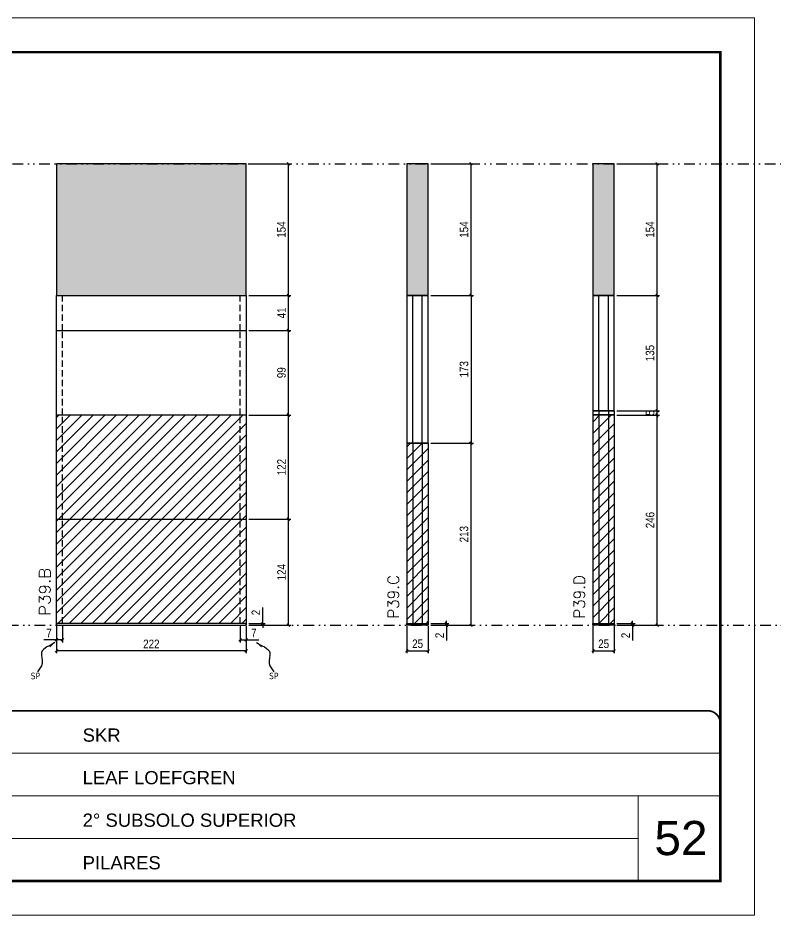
# Model space of a CAD drawing. Extents: x 13741 to 27878, y -21631 to 6985.
# Drawn here: x 19791 to 20677, y -7848 to -6798 of the extents above; entities that cross this region are included whole.
import ezdxf

# ---------------------------------------------------------------- set-up
doc = ezdxf.new("R2010")
doc.units = 0
for name, pattern in [('CONTINUO', [0]), ('DASHED', [0.75, 0.5, -0.25]), ('DIVIDE2', [0.625, 0.25, -0.125, 0, -0.125, 0, -0.125]), ('HIDDEN', [0.375, 0.25, -0.125])]:
    doc.linetypes.add(name, pattern=pattern)
for name, color, linetype, lineweight in [('CARIMBO', 255, 'Continuous', 9), ('Folhas', 255, 'Continuous', 9), ('Hachura', 251, 'Continuous', 9), ('SARRAFO DE PRESSAO', 251, 'DASHED', 9), ('Texto Seção', 7, 'Continuous', 15)]:
    doc.layers.add(name, color=color, linetype=linetype, lineweight=lineweight)
for name, color, linetype in [('COTA', 241, 'Continuous'), ('Nível', 160, 'Continuous'), ('Painéis', 200, 'Continuous'), ('SARR_2.2x7', 40, 'Continuous'), ('Sarrafo de Pressão', 42, 'HIDDEN'), ('texto', 7, 'Continuous')]:
    doc.layers.add(name, color=color, linetype=linetype)
doc.styles.add('ARIAL', font='arial.ttf')
doc.styles.add('COTA TECNICA', font='techl___.ttf', dxfattribs={"height": 10})
doc.styles.add('COTA TECNICA-50', font='techl___.ttf', dxfattribs={"height": 10})
doc.styles.add('REGUA-120', font='ROMANS.shx', dxfattribs={"height": 15})
doc.styles.get("Standard").update_dxf_attribs({"font": 'arial.ttf'})
doc.styles.add('Tecnologia', font='')
doc.styles.get('Tecnologia').set_extended_font_data('Forgotten Futurist')
doc.dimstyles.new('COTA PAINEL-50', dxfattribs={"dimtxt": 10, "dimasz": 3, "dimexe": 3, "dimexo": 3, "dimgap": 3, "dimtad": 1, "dimdec": 1, "dimzin": 12, "dimdsep": 46, "dimtxsty": 'COTA TECNICA-50', "dimblk1": 'OBLIQUE', "dimblk2": 'OBLIQUE', "dimsah": 1, "dimcen": 0.9, "dimclrd": 4, "dimclre": 4, "dimclrt": 240, "dimadec": 1, "dimazin": 3, "dimtfac": 1, "dimtdec": 1, "dimtmove": 0, "dimatfit": 3, "dimfxl": 1, "dimtolj": 1, "dimtzin": 12, "dimarcsym": 0})
doc.dimstyles.new('PAINEL', dxfattribs={"dimtxt": 10, "dimasz": 3, "dimexe": 3, "dimexo": 3, "dimgap": 3, "dimtad": 1, "dimdec": 1, "dimzin": 12, "dimdsep": 46, "dimtxsty": 'COTA TECNICA', "dimblk1": 'OBLIQUE', "dimblk2": 'OBLIQUE', "dimsah": 1, "dimcen": 0.9, "dimclrd": 4, "dimclre": 4, "dimclrt": 240, "dimadec": 1, "dimazin": 3, "dimtfac": 1, "dimtdec": 1, "dimtmove": 0, "dimatfit": 3, "dimfxl": 1, "dimtolj": 1, "dimtzin": 12, "dimarcsym": 0})
doc.dimstyles.get("Standard").update_dxf_attribs({"dimtxt": 0.18, "dimasz": 0.18, "dimexe": 0.18, "dimexo": 0.0625, "dimgap": 0.09, "dimtad": 0, "dimtih": 1, "dimtoh": 1, "dimdec": 4, "dimzin": 0, "dimdsep": 46, "dimtxsty": 'Standard', "dimcen": 0.09, "dimadec": 0, "dimazin": 0, "dimtfac": 1, "dimtdec": 4, "dimtofl": 0, "dimtmove": 0, "dimatfit": 3, "dimfxl": 1, "dimtolj": 1, "dimtzin": 0, "dimarcsym": 0})

# ---------------------------------------------------------------- blocks, each defined once
blk = doc.blocks.new('9999999999')
at = {"color": 30, "linetype": 'CONTINUO'}
for p, q in [((98564.6, 34230.2), (98564.6, 34429.4)), ((98564.6, 34379.6), (99584, 34379.6)), ((98564.6, 34329.8), (99488, 34329.8)), ((99584, 34329.8), (99488, 34329.8)), ((99488, 34329.8), (99488, 34230.2)), ((98564.6, 34280), (99488, 34280))]:
    blk.add_line(p, q, dxfattribs=at)
at = {"color": 30, "linetype": 'CONTINUO', "const_width": 2}
blk.add_lwpolyline([(99584, 34230.2), (99584, 34414.4, 0.414214), (99569, 34429.4), (98229, 34429.4, 0.414214), (98214, 34414.4), (98214, 34245.2, 0.414214), (98229, 34230.2), (99584, 34230.2)], format="xyb", dxfattribs=at)
at = {"layer": 'Folhas'}
blk.add_lwpolyline([(98139, 34190.2), (99624, 34190.2), (99624, 35240.2), (98139, 35240.2)], close=True, dxfattribs=at)
at = {"layer": 'Folhas', "color": 30, "const_width": 3}
blk.add_lwpolyline([(98214, 34230.2), (99584, 34230.2), (99584, 35200.2), (98214, 35200.2)], close=True, dxfattribs=at)
at = {"color": 7, "linetype": 'Continuous', "ltscale": 5, "style": 'ARIAL'}
for s, height, p in [('SKR', 15.48, (98837.7, 34393.1)), ('LEAF LOEFGREN', 15.483, (98837.7, 34343.3)), ('2° SUBSOLO SUPERIOR', 15.483, (98837.7, 34293.5)), ('NOVA SISTEMAS CONSTRUTIVOS', 11.059, (98263.2, 34267.2)), ('PILARES', 15.48, (98837.7, 34243.7))]:
    blk.add_text(s, height=height, dxfattribs=at).set_placement(p)
at = {"layer": 'Folhas', "color": 7, "style": 'Tecnologia', "width": 1.5}
for s, p in [('CLIENTE:', (98573.7, 34397.2)), ('OBRA:', (98573.7, 34347.3)), ('PAVIMENTO:', (98573.7, 34297.5)), ('PROJETO:', (98573.7, 34247.7))]:
    blk.add_text(s, height=14, dxfattribs=at).set_placement(p)
blk = doc.blocks.new('_Oblique')
at = {"color": 0, "linetype": 'ByBlock', "lineweight": -2}
blk.add_line((-0.5, -0.5), (0.5, 0.5), dxfattribs=at)
blk = doc.blocks.new('*D2100')
at = {"layer": 'COTA', "color": 4, "lineweight": -2, "transparency": 16777216}
for p, q in [((20246.7, -7509.9), (20246.7, -7541.8)), ((20271.7, -7509.9), (20271.7, -7541.8)), ((20246.7, -7538.8), (20271.7, -7538.8))]:
    blk.add_line(p, q, dxfattribs=at)
at = {"layer": 'Defpoints', "color": 0, "transparency": 16777216}
for p in [(20246.7, -7506.9), (20271.7, -7506.9), (20271.7, -7538.8)]:
    blk.add_point(p, dxfattribs=at)
at = {"layer": 'COTA', "color": 4, "lineweight": -2, "transparency": 16777216, "xscale": 3, "yscale": 3, "zscale": 3, "rotation": 180}
blk.add_blockref('_Oblique', (20246.7, -7538.8), dxfattribs=at)
at = {"layer": 'COTA', "color": 4, "lineweight": -2, "transparency": 16777216, "xscale": 3, "yscale": 3, "zscale": 3}
blk.add_blockref('_Oblique', (20271.7, -7538.8), dxfattribs=at)
at = {"layer": 'COTA', "color": 240, "transparency": 16777216, "insert": (20259.2, -7530.7), "char_height": 10, "attachment_point": 5, "style": 'COTA TECNICA'}
blk.add_mtext('\\A1;25', dxfattribs=at)
blk = doc.blocks.new('*D2101')
at = {"layer": 'COTA', "color": 4, "lineweight": -2, "transparency": 16777216}
for p, q in [((20274.7, -7506.9), (20295.9, -7506.9)), ((20292.9, -7506.9), (20292.9, -7503.9)), ((20292.9, -7506.9), (20292.9, -7508.9)), ((20274.7, -7508.9), (20295.9, -7508.9)), ((20292.9, -7508.9), (20292.9, -7527))]:
    blk.add_line(p, q, dxfattribs=at)
at = {"layer": 'Defpoints', "color": 0, "transparency": 16777216}
for p in [(20271.7, -7506.9), (20292.9, -7506.9), (20271.7, -7508.9)]:
    blk.add_point(p, dxfattribs=at)
at = {"layer": 'COTA', "color": 4, "lineweight": -2, "transparency": 16777216, "xscale": 3, "yscale": 3, "zscale": 3}
for p, rotation in [((20292.9, -7506.9), 270), ((20292.9, -7508.9), 90)]:
    blk.add_blockref('_Oblique', p, dxfattribs=dict(at, rotation=rotation))
at = {"layer": 'COTA', "color": 240, "transparency": 16777216, "insert": (20284.9, -7520.9), "char_height": 10, "attachment_point": 5, "rotation": 90, "style": 'COTA TECNICA-50'}
blk.add_mtext('\\A1;2', dxfattribs=at)
blk = doc.blocks.new('*D2102')
at = {"layer": 'COTA', "color": 4, "lineweight": -2, "transparency": 16777216}
for p, q in [((20274.7, -7295.9), (20324.7, -7295.9)), ((20321.7, -7508.9), (20321.7, -7295.9)), ((20274.7, -7508.9), (20324.7, -7508.9))]:
    blk.add_line(p, q, dxfattribs=at)
at = {"layer": 'Defpoints', "color": 0, "transparency": 16777216}
for p in [(20271.7, -7295.9), (20321.7, -7295.9), (20271.7, -7508.9)]:
    blk.add_point(p, dxfattribs=at)
at = {"layer": 'COTA', "color": 4, "lineweight": -2, "transparency": 16777216, "xscale": 3, "yscale": 3, "zscale": 3}
for p, rotation in [((20321.7, -7295.9), 90), ((20321.7, -7508.9), 270)]:
    blk.add_blockref('_Oblique', p, dxfattribs=dict(at, rotation=rotation))
at = {"layer": 'COTA', "color": 240, "transparency": 16777216, "insert": (20313.5, -7402.4), "char_height": 10, "attachment_point": 5, "rotation": 90, "style": 'COTA TECNICA-50'}
blk.add_mtext('\\A1;213', dxfattribs=at)
blk = doc.blocks.new('*D2108')
at = {"layer": 'COTA', "color": 4, "lineweight": -2, "transparency": 16777216}
for p, q in [((19836.6, -7509.9), (19836.6, -7541.8)), ((20058.6, -7509.9), (20058.6, -7541.8)), ((20058.6, -7538.8), (19836.6, -7538.8))]:
    blk.add_line(p, q, dxfattribs=at)
at = {"layer": 'Defpoints', "color": 0, "transparency": 16777216}
for p in [(19836.6, -7506.9), (20058.6, -7506.9), (19836.6, -7538.8)]:
    blk.add_point(p, dxfattribs=at)
at = {"layer": 'COTA', "color": 4, "lineweight": -2, "transparency": 16777216, "xscale": 3, "yscale": 3, "zscale": 3, "rotation": 180}
blk.add_blockref('_Oblique', (19836.6, -7538.8), dxfattribs=at)
at = {"layer": 'COTA', "color": 4, "lineweight": -2, "transparency": 16777216, "xscale": 3, "yscale": 3, "zscale": 3}
blk.add_blockref('_Oblique', (20058.6, -7538.8), dxfattribs=at)
at = {"layer": 'COTA', "color": 240, "transparency": 16777216, "insert": (19947.6, -7530.8), "char_height": 10, "attachment_point": 5, "style": 'COTA TECNICA'}
blk.add_mtext('\\A1;222', dxfattribs=at)
blk = doc.blocks.new('*D2109')
at = {"layer": 'COTA', "color": 4, "lineweight": -2, "transparency": 16777216}
for p, q in [((20051.6, -7509.9), (20051.6, -7529.1)), ((20058.6, -7511.9), (20058.6, -7529.1)), ((20051.6, -7526.1), (20058.6, -7526.1)), ((20058.6, -7526.1), (20073.4, -7526.1))]:
    blk.add_line(p, q, dxfattribs=at)
at = {"layer": 'Defpoints', "color": 0, "transparency": 16777216}
for p in [(20051.6, -7506.9), (20058.6, -7508.9), (20058.6, -7526.1)]:
    blk.add_point(p, dxfattribs=at)
at = {"layer": 'COTA', "color": 4, "lineweight": -2, "transparency": 16777216, "xscale": 3, "yscale": 3, "zscale": 3, "rotation": 180}
blk.add_blockref('_Oblique', (20051.6, -7526.1), dxfattribs=at)
at = {"layer": 'COTA', "color": 4, "lineweight": -2, "transparency": 16777216, "xscale": 3, "yscale": 3, "zscale": 3}
blk.add_blockref('_Oblique', (20058.6, -7526.1), dxfattribs=at)
at = {"layer": 'COTA', "color": 240, "transparency": 16777216, "insert": (20067.5, -7518.1), "char_height": 10, "attachment_point": 5, "style": 'COTA TECNICA-50'}
blk.add_mtext('\\A1;7', dxfattribs=at)
blk = doc.blocks.new('*D2110')
at = {"layer": 'COTA', "color": 4, "lineweight": -2, "transparency": 16777216}
for p, q in [((19836.6, -7511.9), (19836.6, -7529.1)), ((19843.6, -7509.9), (19843.6, -7529.1)), ((19836.6, -7526.1), (19821.9, -7526.1)), ((19843.6, -7526.1), (19836.6, -7526.1))]:
    blk.add_line(p, q, dxfattribs=at)
at = {"layer": 'Defpoints', "color": 0, "transparency": 16777216}
for p in [(19843.6, -7506.9), (19836.6, -7508.9), (19836.6, -7526.1)]:
    blk.add_point(p, dxfattribs=at)
at = {"layer": 'COTA', "color": 4, "lineweight": -2, "transparency": 16777216, "xscale": 3, "yscale": 3, "zscale": 3, "rotation": 180}
blk.add_blockref('_Oblique', (19836.6, -7526.1), dxfattribs=at)
at = {"layer": 'COTA', "color": 4, "lineweight": -2, "transparency": 16777216, "xscale": 3, "yscale": 3, "zscale": 3}
blk.add_blockref('_Oblique', (19843.6, -7526.1), dxfattribs=at)
at = {"layer": 'COTA', "color": 240, "transparency": 16777216, "insert": (19827.8, -7518.1), "char_height": 10, "attachment_point": 5, "style": 'COTA TECNICA-50'}
blk.add_mtext('\\A1;7', dxfattribs=at)
blk = doc.blocks.new('*D2111')
at = {"layer": 'COTA', "color": 4, "lineweight": -2, "transparency": 16777216}
for p, q in [((20077.9, -7506.9), (20077.9, -7488.1)), ((20061.6, -7506.9), (20080.9, -7506.9)), ((20077.9, -7508.9), (20077.9, -7506.9)), ((20061.6, -7508.9), (20080.9, -7508.9)), ((20077.9, -7508.9), (20077.9, -7511.9))]:
    blk.add_line(p, q, dxfattribs=at)
at = {"layer": 'Defpoints', "color": 0, "transparency": 16777216}
for p in [(20058.6, -7506.9), (20058.6, -7508.9), (20077.9, -7508.9)]:
    blk.add_point(p, dxfattribs=at)
at = {"layer": 'COTA', "color": 4, "lineweight": -2, "transparency": 16777216, "xscale": 3, "yscale": 3, "zscale": 3}
for p, rotation in [((20077.9, -7506.9), 270), ((20077.9, -7508.9), 90)]:
    blk.add_blockref('_Oblique', p, dxfattribs=dict(at, rotation=rotation))
at = {"layer": 'COTA', "color": 240, "transparency": 16777216, "insert": (20069.9, -7494.1), "char_height": 10, "attachment_point": 5, "rotation": 90, "style": 'COTA TECNICA-50'}
blk.add_mtext('\\A1;2', dxfattribs=at)
blk = doc.blocks.new('*D2112')
at = {"layer": 'COTA', "color": 4, "lineweight": -2, "transparency": 16777216}
for p, q in [((20061.6, -7262.9), (20111, -7262.9)), ((20108, -7384.9), (20108, -7262.9)), ((20061.6, -7384.9), (20111, -7384.9))]:
    blk.add_line(p, q, dxfattribs=at)
at = {"layer": 'Defpoints', "color": 0, "transparency": 16777216}
for p in [(20058.6, -7262.9), (20108, -7262.9), (20058.6, -7384.9)]:
    blk.add_point(p, dxfattribs=at)
at = {"layer": 'COTA', "color": 4, "lineweight": -2, "transparency": 16777216, "xscale": 3, "yscale": 3, "zscale": 3}
for p, rotation in [((20108, -7262.9), 90), ((20108, -7384.9), 270)]:
    blk.add_blockref('_Oblique', p, dxfattribs=dict(at, rotation=rotation))
at = {"layer": 'COTA', "color": 240, "transparency": 16777216, "insert": (20099.9, -7323.9), "char_height": 10, "attachment_point": 5, "rotation": 90, "style": 'COTA TECNICA-50'}
blk.add_mtext('\\A1;122', dxfattribs=at)
blk = doc.blocks.new('*D2117')
at = {"layer": 'COTA', "color": 4, "linetype": 'ByBlock', "lineweight": -2, "transparency": 16777216}
for p, q in [((20061.6, -7384.9), (20111, -7384.9)), ((20108, -7508.9), (20108, -7384.9)), ((20061.6, -7508.9), (20111, -7508.9))]:
    blk.add_line(p, q, dxfattribs=at)
at = {"layer": 'Defpoints', "color": 0, "linetype": 'ByBlock', "transparency": 16777216}
for p in [(20058.6, -7384.9), (20108, -7384.9), (20058.6, -7508.9)]:
    blk.add_point(p, dxfattribs=at)
at = {"layer": 'COTA', "color": 4, "linetype": 'ByBlock', "lineweight": -2, "transparency": 16777216, "xscale": 3, "yscale": 3, "zscale": 3}
for p, rotation in [((20108, -7384.9), 90), ((20108, -7508.9), 270)]:
    blk.add_blockref('_Oblique', p, dxfattribs=dict(at, rotation=rotation))
at = {"layer": 'COTA', "color": 240, "linetype": 'ByBlock', "transparency": 16777216, "insert": (20099.9, -7446.9), "char_height": 10, "attachment_point": 5, "rotation": 90, "style": 'COTA TECNICA'}
blk.add_mtext('\\A1;124', dxfattribs=at)
blk = doc.blocks.new('*D2118')
at = {"layer": 'COTA', "color": 4, "linetype": 'ByBlock', "lineweight": -2, "transparency": 16777216}
for p, q in [((20061.6, -7384.9), (20111, -7384.9)), ((20108, -7508.9), (20108, -7384.9)), ((20061.6, -7508.9), (20111, -7508.9))]:
    blk.add_line(p, q, dxfattribs=at)
at = {"layer": 'Defpoints', "color": 0, "linetype": 'ByBlock', "transparency": 16777216}
for p in [(20058.6, -7384.9), (20108, -7384.9), (20058.6, -7508.9)]:
    blk.add_point(p, dxfattribs=at)
at = {"layer": 'COTA', "color": 4, "linetype": 'ByBlock', "lineweight": -2, "transparency": 16777216, "xscale": 3, "yscale": 3, "zscale": 3}
for p, rotation in [((20108, -7384.9), 90), ((20108, -7508.9), 270)]:
    blk.add_blockref('_Oblique', p, dxfattribs=dict(at, rotation=rotation))
at = {"layer": 'COTA', "color": 240, "linetype": 'ByBlock', "transparency": 16777216, "insert": (20099.9, -7446.9), "char_height": 10, "attachment_point": 5, "rotation": 90, "style": 'COTA TECNICA'}
blk.add_mtext('\\A1;124', dxfattribs=at)
blk = doc.blocks.new('*D2119')
at = {"layer": 'COTA', "color": 4, "lineweight": -2, "transparency": 16777216}
for p, q in [((20274.7, -6968.9), (20324.7, -6968.9)), ((20321.7, -7122.9), (20321.7, -6968.9)), ((20274.7, -7122.9), (20324.7, -7122.9))]:
    blk.add_line(p, q, dxfattribs=at)
at = {"layer": 'Defpoints', "color": 0, "transparency": 16777216}
for p in [(20271.7, -6968.9), (20321.7, -6968.9), (20271.7, -7122.9)]:
    blk.add_point(p, dxfattribs=at)
at = {"layer": 'COTA', "color": 4, "lineweight": -2, "transparency": 16777216, "xscale": 3, "yscale": 3, "zscale": 3}
for p, rotation in [((20321.7, -6968.9), 90), ((20321.7, -7122.9), 270)]:
    blk.add_blockref('_Oblique', p, dxfattribs=dict(at, rotation=rotation))
at = {"layer": 'COTA', "color": 240, "transparency": 16777216, "insert": (20313.6, -7045.9), "char_height": 10, "attachment_point": 5, "rotation": 90, "style": 'COTA TECNICA'}
blk.add_mtext('\\A1;154', dxfattribs=at)
blk = doc.blocks.new('*D2097')
at = {"layer": 'COTA', "color": 4, "lineweight": -2, "transparency": 16777216}
for p, q in [((20464.4, -7509.9), (20464.4, -7541.8)), ((20489.4, -7509.9), (20489.4, -7541.8)), ((20464.4, -7538.8), (20489.4, -7538.8))]:
    blk.add_line(p, q, dxfattribs=at)
at = {"layer": 'Defpoints', "color": 0, "transparency": 16777216}
for p in [(20464.4, -7506.9), (20489.4, -7506.9), (20489.4, -7538.8)]:
    blk.add_point(p, dxfattribs=at)
at = {"layer": 'COTA', "color": 4, "lineweight": -2, "transparency": 16777216, "xscale": 3, "yscale": 3, "zscale": 3, "rotation": 180}
blk.add_blockref('_Oblique', (20464.4, -7538.8), dxfattribs=at)
at = {"layer": 'COTA', "color": 4, "lineweight": -2, "transparency": 16777216, "xscale": 3, "yscale": 3, "zscale": 3}
blk.add_blockref('_Oblique', (20489.4, -7538.8), dxfattribs=at)
at = {"layer": 'COTA', "color": 240, "transparency": 16777216, "insert": (20476.9, -7530.7), "char_height": 10, "attachment_point": 5, "style": 'COTA TECNICA'}
blk.add_mtext('\\A1;25', dxfattribs=at)
blk = doc.blocks.new('*D2098')
at = {"layer": 'COTA', "color": 4, "lineweight": -2, "transparency": 16777216}
for p, q in [((20492.4, -7506.9), (20513.6, -7506.9)), ((20510.6, -7506.9), (20510.6, -7503.9)), ((20510.6, -7506.9), (20510.6, -7508.9)), ((20492.4, -7508.9), (20513.6, -7508.9)), ((20510.6, -7508.9), (20510.6, -7527))]:
    blk.add_line(p, q, dxfattribs=at)
at = {"layer": 'Defpoints', "color": 0, "transparency": 16777216}
for p in [(20489.4, -7506.9), (20510.6, -7506.9), (20489.4, -7508.9)]:
    blk.add_point(p, dxfattribs=at)
at = {"layer": 'COTA', "color": 4, "lineweight": -2, "transparency": 16777216, "xscale": 3, "yscale": 3, "zscale": 3}
for p, rotation in [((20510.6, -7506.9), 270), ((20510.6, -7508.9), 90)]:
    blk.add_blockref('_Oblique', p, dxfattribs=dict(at, rotation=rotation))
at = {"layer": 'COTA', "color": 240, "transparency": 16777216, "insert": (20502.6, -7520.9), "char_height": 10, "attachment_point": 5, "rotation": 90, "style": 'COTA TECNICA-50'}
blk.add_mtext('\\A1;2', dxfattribs=at)
blk = doc.blocks.new('*D2099')
at = {"layer": 'COTA', "color": 4, "lineweight": -2, "transparency": 16777216}
for p, q in [((20492.4, -7262.9), (20542.4, -7262.9)), ((20539.4, -7508.9), (20539.4, -7262.9)), ((20492.4, -7508.9), (20542.4, -7508.9))]:
    blk.add_line(p, q, dxfattribs=at)
at = {"layer": 'Defpoints', "color": 0, "transparency": 16777216}
for p in [(20489.4, -7262.9), (20539.4, -7262.9), (20489.4, -7508.9)]:
    blk.add_point(p, dxfattribs=at)
at = {"layer": 'COTA', "color": 4, "lineweight": -2, "transparency": 16777216, "xscale": 3, "yscale": 3, "zscale": 3}
for p, rotation in [((20539.4, -7262.9), 90), ((20539.4, -7508.9), 270)]:
    blk.add_blockref('_Oblique', p, dxfattribs=dict(at, rotation=rotation))
at = {"layer": 'COTA', "color": 240, "transparency": 16777216, "insert": (20531.3, -7385.9), "char_height": 10, "attachment_point": 5, "rotation": 90, "style": 'COTA TECNICA-50'}
blk.add_mtext('\\A1;246', dxfattribs=at)
blk = doc.blocks.new('*D2113')
at = {"layer": 'COTA', "color": 4, "lineweight": -2, "transparency": 16777216}
for p, q in [((20539.4, -7257.9), (20539.4, -7254.9)), ((20492.4, -7257.9), (20542.4, -7257.9)), ((20492.4, -7262.9), (20542.4, -7262.9)), ((20539.4, -7262.9), (20539.4, -7257.9)), ((20539.4, -7262.9), (20539.4, -7265.9))]:
    blk.add_line(p, q, dxfattribs=at)
at = {"layer": 'Defpoints', "color": 0, "transparency": 16777216}
for p in [(20489.4, -7257.9), (20489.4, -7262.9), (20539.4, -7257.9)]:
    blk.add_point(p, dxfattribs=at)
at = {"layer": 'COTA', "color": 4, "lineweight": -2, "transparency": 16777216, "xscale": 3, "yscale": 3, "zscale": 3}
for p, rotation in [((20539.4, -7257.9), 270), ((20539.4, -7262.9), 90)]:
    blk.add_blockref('_Oblique', p, dxfattribs=dict(at, rotation=rotation))
at = {"layer": 'COTA', "color": 240, "transparency": 16777216, "insert": (20531.3, -7260.4), "char_height": 10, "attachment_point": 5, "rotation": 90, "style": 'COTA TECNICA'}
blk.add_mtext('\\A1;5', dxfattribs=at)
blk = doc.blocks.new('*D2123')
at = {"layer": 'COTA', "color": 4, "lineweight": -2, "transparency": 16777216}
for p, q in [((20061.6, -6968.9), (20111, -6968.9)), ((20108, -7122.9), (20108, -6968.9)), ((20061.6, -7122.9), (20111, -7122.9))]:
    blk.add_line(p, q, dxfattribs=at)
at = {"layer": 'Defpoints', "color": 0, "transparency": 16777216}
for p in [(20058.6, -6968.9), (20108, -6968.9), (20058.6, -7122.9)]:
    blk.add_point(p, dxfattribs=at)
at = {"layer": 'COTA', "color": 4, "lineweight": -2, "transparency": 16777216, "xscale": 3, "yscale": 3, "zscale": 3}
for p, rotation in [((20108, -6968.9), 90), ((20108, -7122.9), 270)]:
    blk.add_blockref('_Oblique', p, dxfattribs=dict(at, rotation=rotation))
at = {"layer": 'COTA', "color": 240, "transparency": 16777216, "insert": (20099.9, -7045.9), "char_height": 10, "attachment_point": 5, "rotation": 90, "style": 'COTA TECNICA'}
blk.add_mtext('\\A1;154', dxfattribs=at)
blk = doc.blocks.new('*D2124')
at = {"layer": 'COTA', "color": 4, "lineweight": -2, "transparency": 16777216}
for p, q in [((20061.6, -7163.9), (20111, -7163.9)), ((20108, -7262.9), (20108, -7163.9)), ((20061.6, -7262.9), (20111, -7262.9))]:
    blk.add_line(p, q, dxfattribs=at)
at = {"layer": 'Defpoints', "color": 0, "transparency": 16777216}
for p in [(20058.6, -7163.9), (20108, -7163.9), (20058.6, -7262.9)]:
    blk.add_point(p, dxfattribs=at)
at = {"layer": 'COTA', "color": 4, "lineweight": -2, "transparency": 16777216, "xscale": 3, "yscale": 3, "zscale": 3}
for p, rotation in [((20108, -7163.9), 90), ((20108, -7262.9), 270)]:
    blk.add_blockref('_Oblique', p, dxfattribs=dict(at, rotation=rotation))
at = {"layer": 'COTA', "color": 240, "transparency": 16777216, "insert": (20099.9, -7213.4), "char_height": 10, "attachment_point": 5, "rotation": 90, "style": 'COTA TECNICA'}
blk.add_mtext('\\A1;99', dxfattribs=at)
blk = doc.blocks.new('*D2125')
at = {"layer": 'COTA', "color": 4, "lineweight": -2, "transparency": 16777216}
for p, q in [((20061.6, -7122.9), (20111, -7122.9)), ((20108, -7163.9), (20108, -7122.9)), ((20061.6, -7163.9), (20111, -7163.9))]:
    blk.add_line(p, q, dxfattribs=at)
at = {"layer": 'Defpoints', "color": 0, "transparency": 16777216}
for p in [(20058.6, -7122.9), (20108, -7122.9), (20058.6, -7163.9)]:
    blk.add_point(p, dxfattribs=at)
at = {"layer": 'COTA', "color": 4, "lineweight": -2, "transparency": 16777216, "xscale": 3, "yscale": 3, "zscale": 3}
for p, rotation in [((20108, -7122.9), 90), ((20108, -7163.9), 270)]:
    blk.add_blockref('_Oblique', p, dxfattribs=dict(at, rotation=rotation))
at = {"layer": 'COTA', "color": 240, "transparency": 16777216, "insert": (20099.9, -7143.4), "char_height": 10, "attachment_point": 5, "rotation": 90, "style": 'COTA TECNICA'}
blk.add_mtext('\\A1;41', dxfattribs=at)
blk = doc.blocks.new('*D2126')
at = {"layer": 'COTA', "color": 4, "lineweight": -2, "transparency": 16777216}
for p, q in [((20274.7, -7122.9), (20324.7, -7122.9)), ((20321.7, -7122.9), (20321.7, -7295.9)), ((20274.7, -7295.9), (20324.7, -7295.9))]:
    blk.add_line(p, q, dxfattribs=at)
at = {"layer": 'Defpoints', "color": 0, "transparency": 16777216}
for p in [(20271.7, -7122.9), (20271.7, -7295.9), (20321.7, -7295.9)]:
    blk.add_point(p, dxfattribs=at)
at = {"layer": 'COTA', "color": 4, "lineweight": -2, "transparency": 16777216, "xscale": 3, "yscale": 3, "zscale": 3}
for p, rotation in [((20321.7, -7122.9), 90), ((20321.7, -7295.9), 270)]:
    blk.add_blockref('_Oblique', p, dxfattribs=dict(at, rotation=rotation))
at = {"layer": 'COTA', "color": 240, "transparency": 16777216, "insert": (20313.5, -7209.4), "char_height": 10, "attachment_point": 5, "rotation": 90, "style": 'COTA TECNICA'}
blk.add_mtext('\\A1;173', dxfattribs=at)
blk = doc.blocks.new('*D2127')
at = {"layer": 'COTA', "color": 4, "lineweight": -2, "transparency": 16777216}
for p, q in [((20492.4, -6968.9), (20542.4, -6968.9)), ((20539.4, -7122.9), (20539.4, -6968.9)), ((20492.4, -7122.9), (20542.4, -7122.9))]:
    blk.add_line(p, q, dxfattribs=at)
at = {"layer": 'Defpoints', "color": 0, "transparency": 16777216}
for p in [(20489.4, -6968.9), (20539.4, -6968.9), (20489.4, -7122.9)]:
    blk.add_point(p, dxfattribs=at)
at = {"layer": 'COTA', "color": 4, "lineweight": -2, "transparency": 16777216, "xscale": 3, "yscale": 3, "zscale": 3}
for p, rotation in [((20539.4, -6968.9), 90), ((20539.4, -7122.9), 270)]:
    blk.add_blockref('_Oblique', p, dxfattribs=dict(at, rotation=rotation))
at = {"layer": 'COTA', "color": 240, "transparency": 16777216, "insert": (20531.3, -7045.9), "char_height": 10, "attachment_point": 5, "rotation": 90, "style": 'COTA TECNICA'}
blk.add_mtext('\\A1;154', dxfattribs=at)
blk = doc.blocks.new('*D2128')
at = {"layer": 'COTA', "color": 4, "lineweight": -2, "transparency": 16777216}
for p, q in [((20492.4, -7122.9), (20542.4, -7122.9)), ((20539.4, -7257.9), (20539.4, -7122.9)), ((20492.4, -7257.9), (20542.4, -7257.9))]:
    blk.add_line(p, q, dxfattribs=at)
at = {"layer": 'Defpoints', "color": 0, "transparency": 16777216}
for p in [(20489.4, -7122.9), (20539.4, -7122.9), (20489.4, -7257.9)]:
    blk.add_point(p, dxfattribs=at)
at = {"layer": 'COTA', "color": 4, "lineweight": -2, "transparency": 16777216, "xscale": 3, "yscale": 3, "zscale": 3}
for p, rotation in [((20539.4, -7122.9), 90), ((20539.4, -7257.9), 270)]:
    blk.add_blockref('_Oblique', p, dxfattribs=dict(at, rotation=rotation))
at = {"layer": 'COTA', "color": 240, "transparency": 16777216, "insert": (20531.2, -7190.4), "char_height": 10, "attachment_point": 5, "rotation": 90, "style": 'COTA TECNICA'}
blk.add_mtext('\\A1;135', dxfattribs=at)

msp = doc.modelspace()

# ---------------------------------------------------------------- hatches: boundary and pattern name
at = {"layer": 'COTA'}
h = msp.add_hatch(dxfattribs=at)
h.set_pattern_fill('AR-CONC', color=256, scale=0.03)
h.set_pattern_definition([(50, (3551.654, 2e-12), (5.4655401, -0.4781726), [0.5715, -6.2865]), (355, (3551.654, 2e-12), (-1.0573026, 5.7317054), [0.4572, -5.0292175]), (100.451445, (3552.1093, -0.04), (4.4082374, 5.2535326), [0.4857003, -5.3427073]), (46.1842, (3551.654, 1.524), (8.1323712, -1.2612698), [0.85725, -9.42975]), (96.63556, (3552.3315, 1.419), (7.122124, 7.4227837), [0.7285507, -8.0140682]), (351.18415, (3551.654, 1.524), (7.122124, 7.4227837), [0.685799, -7.543792]), (21, (3552.416, 1.143), (4.5484317, -3.067956), [0.5715, -6.2865]), (326, (3552.416, 1.143), (1.8540609, 5.525639), [0.4572, -5.0292]), (71.451445, (3552.795, 0.8873), (6.4024926, 2.457683), [0.4857003, -5.3426981]), (37.5, (3551.6538, 2e-12), (0.0926581, 2.53665117), [0, -4.96824, 0, -5.1054, 0, -5.04825]), (7.5, (3551.6538, 2e-12), (2.00458988, 3.00541724), [0, -2.91084, 0, -4.85394, 0, -1.92405]), (327.5, (3549.9545, 2e-12), (4.06771786, -0.17186232), [0, -1.905, 0, -5.9436, 0, -7.8867]), (317.5, (3549.1925, 2e-12), (4.44387544, 0.7627947), [0, -2.4765, 0, -3.94716, 0, -5.6007])])
h.paths.add_polyline_path([(19836.63, -6968.89), (19836.63, -7122.89), (20058.63, -7122.89), (20058.63, -6968.89)])
h = msp.add_hatch(dxfattribs=at)
h.set_pattern_fill('AR-CONC', color=256, scale=0.03)
h.set_pattern_definition([(50, (0, 263), (5.4655401, -0.4781726), [0.5715, -6.2865]), (355, (0, 263), (-1.0573026, 5.7317054), [0.4572, -5.0292175]), (100.451445, (0.4555, 262.96), (4.4082374, 5.2535326), [0.4857003, -5.3427073]), (46.1842, (0, 264.524), (8.1323712, -1.2612698), [0.85725, -9.42975]), (96.635558, (0.678, 264.419), (7.122124, 7.4227837), [0.7285507, -8.0140682]), (351.18415, (0, 264.524), (7.122124, 7.4227837), [0.685799, -7.543792]), (21, (0.762, 264.143), (4.5484317, -3.0679559), [0.5715, -6.2865]), (326, (0.762, 264.143), (1.8540609, 5.525639), [0.4572, -5.0292]), (71.451445, (1.141, 263.8873), (6.4024926, 2.4576831), [0.4857003, -5.3426981]), (37.5, (0, 263), (0.0926581, 2.53665117), [0, -4.96824, 0, -5.1054, 0, -5.04825]), (7.5, (0, 263), (2.00458988, 3.00541724), [0, -2.91084, 0, -4.85394, 0, -1.92405]), (327.5, (-1.6993, 263), (4.06771786, -0.17186232), [0, -1.905, 0, -5.9436, 0, -7.8867]), (317.5, (-2.4613, 263), (4.44387544, 0.76279473), [0, -2.4765, 0, -3.94716, 0, -5.6007])])
h.paths.add_polyline_path([(20271.71, -6968.89), (20246.71, -6968.89), (20246.71, -7122.89), (20271.71, -7122.89)])
h = msp.add_hatch(dxfattribs=at)
h.set_pattern_fill('AR-CONC', color=256, scale=0.03)
h.set_pattern_definition([(50, (217.684, 263), (5.4655401, -0.4781726), [0.5715, -6.2865]), (355, (217.684, 263), (-1.0573026, 5.7317054), [0.4572, -5.0292175]), (100.451445, (218.139, 262.96), (4.4082374, 5.2535326), [0.4857003, -5.3427073]), (46.1842, (217.684, 264.524), (8.1323712, -1.2612698), [0.85725, -9.42975]), (96.635558, (218.3615, 264.419), (7.122124, 7.4227837), [0.7285507, -8.0140682]), (351.18415, (217.684, 264.524), (7.122124, 7.4227837), [0.685799, -7.543792]), (21, (218.446, 264.143), (4.5484317, -3.0679559), [0.5715, -6.2865]), (326, (218.446, 264.143), (1.8540609, 5.525639), [0.4572, -5.0292]), (71.451445, (218.825, 263.8873), (6.4024926, 2.4576831), [0.4857003, -5.3426981]), (37.5, (217.6838, 263), (0.0926581, 2.53665117), [0, -4.96824, 0, -5.1054, 0, -5.04825]), (7.5, (217.6838, 263), (2.00458988, 3.00541724), [0, -2.91084, 0, -4.85394, 0, -1.92405]), (327.5, (215.9845, 263), (4.06771786, -0.17186232), [0, -1.905, 0, -5.9436, 0, -7.8867]), (317.5, (215.2225, 263), (4.44387544, 0.76279473), [0, -2.4765, 0, -3.94716, 0, -5.6007])])
h.paths.add_polyline_path([(20489.39, -6968.89), (20464.39, -6968.89), (20464.39, -7122.89), (20489.39, -7122.89)])
at = {"layer": 'Hachura', "linetype": 'ByBlock'}
h = msp.add_hatch(dxfattribs=at)
h.set_pattern_fill('ANSI31', color=256, scale=3)
h.paths.add_polyline_path([(19640.74, -7178.89), (19640.74, -7135.89), (19418.74, -7135.89), (19418.74, -7178.89)])
h.paths.add_polyline_path([(19640.74, -7262.89), (19640.74, -7178.89), (19418.74, -7178.89), (19418.74, -7262.89)])
h.paths.add_polyline_path([(19640.74, -7506.89), (19640.74, -7384.89), (19418.74, -7384.89), (19418.74, -7506.89)])
h.paths.add_polyline_path([(19836.63, -7384.89), (19836.63, -7506.89), (20058.63, -7506.89), (20058.63, -7384.89)])
h.paths.add_polyline_path([(20058.63, -7384.89), (20058.63, -7262.89), (19836.63, -7262.89), (19836.63, -7384.89)])
h.paths.add_polyline_path([(20271.71, -7295.89), (20246.71, -7295.89), (20246.71, -7506.89), (20271.71, -7506.89)])
h.paths.add_polyline_path([(20464.39, -7506.89), (20489.39, -7506.89), (20489.39, -7262.89), (20464.39, -7262.89)])

# ---------------------------------------------------------------- linework, layer by layer
at = {"layer": 'COTA'}
for points in [[(19836.63, -7122.89), (20058.63, -7122.89), (20058.63, -6968.89), (19836.63, -6968.89)], [(20246.71, -7122.89), (20271.71, -7122.89), (20271.71, -6968.89), (20246.71, -6968.89)], [(20464.39, -7122.89), (20489.39, -7122.89), (20489.39, -6968.89), (20464.39, -6968.89)]]:
    msp.add_lwpolyline(points, close=True, dxfattribs=at)
at = {"layer": 'Nível', "color": 4, "linetype": 'DIVIDE2', "ltscale": 50}
for p, q in [((17583.47, -6968.89), (21531.15, -6968.89)), ((13741.09, -7508.89), (21531.15, -7508.89))]:
    msp.add_line(p, q, dxfattribs=at)
at = {"layer": 'Painéis'}
for p, q in [((19836.63, -7508.89), (19836.63, -7122.89)), ((19836.63, -7122.89), (20058.63, -7122.89)), ((20058.63, -7122.89), (20058.63, -7508.89)), ((19836.63, -7163.89), (20058.63, -7163.89)), ((19836.63, -7262.89), (20058.63, -7262.89)), ((20464.39, -7257.89), (20464.39, -7506.89)), ((20464.39, -7257.89), (20489.39, -7257.89)), ((20489.39, -7257.89), (20464.39, -7257.89)), ((20464.39, -7262.89), (20489.39, -7262.89)), ((20489.39, -7262.89), (20464.39, -7262.89)), ((20489.39, -7257.89), (20489.39, -7506.89)), ((20246.71, -7295.89), (20246.71, -7506.89)), ((20246.71, -7295.89), (20271.71, -7295.89)), ((20271.71, -7295.89), (20246.71, -7295.89)), ((20271.71, -7295.89), (20271.71, -7506.89)), ((19836.63, -7384.89), (20058.63, -7384.89)), ((20246.71, -7506.89), (20271.71, -7506.89)), ((20246.71, -7506.89), (20271.71, -7506.89)), ((20246.71, -7508.89), (20246.71, -7506.89)), ((20271.71, -7506.89), (20271.71, -7508.89)), ((20464.39, -7506.89), (20489.39, -7506.89)), ((20464.39, -7506.89), (20489.39, -7506.89)), ((20464.39, -7508.89), (20464.39, -7506.89)), ((20489.39, -7506.89), (20489.39, -7508.89)), ((19836.63, -7508.89), (20058.63, -7508.89)), ((20271.71, -7508.89), (20246.71, -7508.89)), ((20489.39, -7508.89), (20464.39, -7508.89))]:
    msp.add_line(p, q, dxfattribs=at)
for points in [[(20246.71, -7295.89), (20271.71, -7295.89), (20271.71, -7122.89), (20246.71, -7122.89)], [(20464.39, -7257.89), (20489.39, -7257.89), (20489.39, -7122.89), (20464.39, -7122.89)], [(20058.63, -7506.89), (19836.63, -7506.89), (19836.63, -7508.89), (20058.63, -7508.89)]]:
    msp.add_lwpolyline(points, close=True, dxfattribs=at)
at = {"layer": 'SARR_2.2x7'}
for p, q in [((20253.71, -7295.89), (20253.71, -7122.89)), ((20264.71, -7295.89), (20264.71, -7122.89)), ((20471.39, -7257.89), (20471.39, -7122.89)), ((20482.39, -7257.89), (20482.39, -7122.89)), ((20471.39, -7257.89), (20471.39, -7262.89)), ((20471.39, -7262.89), (20471.39, -7506.89)), ((20482.39, -7257.89), (20482.39, -7262.89)), ((20482.39, -7262.89), (20482.39, -7506.89)), ((20253.71, -7295.89), (20253.71, -7506.89)), ((20264.71, -7295.89), (20264.71, -7506.89))]:
    msp.add_line(p, q, dxfattribs=at)
at = {"layer": 'Sarrafo de Pressão', "ltscale": 30}
for p, q in [((19843.63, -7163.89), (19843.63, -7122.89)), ((20051.63, -7163.89), (20051.63, -7122.89)), ((19843.63, -7262.89), (19843.63, -7163.89)), ((20051.63, -7262.89), (20051.63, -7163.89)), ((19843.63, -7384.89), (19843.63, -7262.89)), ((20051.63, -7384.89), (20051.63, -7262.89)), ((19843.63, -7506.89), (19843.63, -7384.89)), ((20051.63, -7506.89), (20051.63, -7384.89))]:
    msp.add_line(p, q, dxfattribs=at)

# ---------------------------------------------------------------- block references
at = {"layer": 'SARRAFO DE PRESSAO', "color": 6, "linetype": 'ByBlock'}
msp.add_blockref('9999999999', (-78970.51, -42038.38), dxfattribs=at)

# ---------------------------------------------------------------- texts
at = {"layer": 'CARIMBO', "style": 'ARIAL'}
msp.add_text('52', height=40, dxfattribs=at).set_placement((20536.33, -7778.03))
at = {"layer": 'texto', "color": 0, "char_height": 7.5, "attachment_point": 5}
for insert in [(19811.85, -7568.38), (20090.88, -7568.38)]:
    msp.add_mtext('{\\fTahoma|b0|i0|c0|p34;\\C4;SP}', dxfattribs=dict(at, insert=insert))
at = {"layer": 'Texto Seção', "style": 'REGUA-120', "width": 1.1}
msp.add_text('P39.B', height=13, rotation=90, dxfattribs=at).set_placement((19829.38, -7498.13))
at = {"layer": 'Texto Seção', "char_height": 13, "width": 370.6998, "attachment_point": 7, "rotation": 90, "style": 'REGUA-120'}
for s, insert in [('P39.C', (20237.26, -7501.48)), ('P39.D', (20454.94, -7501.48))]:
    msp.add_mtext(s, dxfattribs=dict(at, insert=insert))

# ---------------------------------------------------------------- dimensions: what is measured, and where the dimension line sits
at = {"layer": 'COTA'}
for base, p1, p2, angle, dimstyle, picture, middle in [((20108, -6968.89), (20058.63, -7122.89), (20058.63, -6968.89), 90, 'PAINEL', '*D2123', (20099.89, -7045.89)), ((20321.7, -6968.89), (20271.71, -7122.89), (20271.71, -6968.89), 90, 'PAINEL', '*D2119', (20313.59, -7045.89)), ((20539.38, -6968.89), (20489.39, -7122.89), (20489.39, -6968.89), 90, 'PAINEL', '*D2127', (20531.27, -7045.89)), ((20321.7, -7295.89), (20271.71, -7122.89), (20271.71, -7295.89), 90, 'PAINEL', '*D2126', (20313.48, -7209.39)), ((20539.38, -7122.89), (20489.39, -7257.89), (20489.39, -7122.89), 90, 'PAINEL', '*D2128', (20531.16, -7190.39)), ((20108, -7163.89), (20058.63, -7262.89), (20058.63, -7163.89), 90, 'PAINEL', '*D2124', (20099.91, -7213.39)), ((20108, -7262.89), (20058.63, -7384.89), (20058.63, -7262.89), 90, 'COTA PAINEL-50', '*D2112', (20099.94, -7323.89)), ((20539.38, -7262.89), (20489.39, -7508.89), (20489.39, -7262.89), 90, 'COTA PAINEL-50', '*D2099', (20531.28, -7385.89)), ((20321.7, -7295.89), (20271.71, -7508.89), (20271.71, -7295.89), 90, 'COTA PAINEL-50', '*D2102', (20313.48, -7402.39)), ((19836.63, -7526.13), (19843.63, -7506.89), (19836.63, -7508.89), 180, 'COTA PAINEL-50', '*D2110', (19827.76, -7518.06))]:
    dim = msp.add_linear_dim(base=base, p1=p1, p2=p2, angle=angle, dimstyle=dimstyle, dxfattribs=at)
    dim.commit()
    dim.dimension.update_dxf_attribs({"geometry": picture, "text_midpoint": middle})
for base, p1, p2, angle, override, picture, middle in [((20108, -7122.89), (20058.63, -7163.89), (20058.63, -7122.89), 90, {"dimtmove": 1}, '*D2125', (20099.92, -7143.39)), ((19836.63, -7538.79), (20058.63, -7506.89), (19836.63, -7506.89), 180, {"dimarcsym": 2}, '*D2108', (19947.63, -7530.79))]:
    dim = msp.add_linear_dim(base=base, p1=p1, p2=p2, angle=angle, dimstyle='PAINEL', override=override, dxfattribs=at)
    dim.commit()
    dim.dimension.update_dxf_attribs({"geometry": picture, "text_midpoint": middle})
for base, p1, p2, dimstyle, picture, middle in [((20539.38, -7257.89), (20489.39, -7262.89), (20489.39, -7257.89), 'PAINEL', '*D2113', (20539.38, -7260.39)), ((20077.89, -7508.89), (20058.63, -7506.89), (20058.63, -7508.89), 'COTA PAINEL-50', '*D2111', (20077.89, -7494.14)), ((20292.9, -7506.89), (20271.71, -7508.89), (20271.71, -7506.89), 'COTA PAINEL-50', '*D2101', (20292.9, -7520.95)), ((20510.58, -7506.89), (20489.39, -7508.89), (20489.39, -7506.89), 'COTA PAINEL-50', '*D2098', (20510.58, -7520.95))]:
    dim = msp.add_linear_dim(base=base, p1=p1, p2=p2, angle=90, dimstyle=dimstyle, dxfattribs=at)
    dim.commit()
    dim.dimension.update_dxf_attribs({"geometry": picture, "text_midpoint": middle, "dimtype": 160})
at = {"layer": 'COTA', "linetype": 'ByBlock'}
for picture in ['*D2117', '*D2118']:
    dim = msp.add_aligned_dim(p1=(20058.63, -7508.89), p2=(20058.63, -7384.89), distance=-49.37, dimstyle='PAINEL', dxfattribs=at)
    dim.commit()
    dim.dimension.update_dxf_attribs({"geometry": picture, "text_midpoint": (20099.92, -7446.89)})
at = {"layer": 'COTA'}
dim = msp.add_linear_dim(base=(20058.63, -7526.13), p1=(20051.63, -7506.89), p2=(20058.63, -7508.89), dimstyle='COTA PAINEL-50', dxfattribs=at)
dim.commit()
dim.dimension.update_dxf_attribs({"geometry": '*D2109', "text_midpoint": (20067.5, -7518.06)})
for base, p1, p2, picture, middle in [((20271.71, -7538.79), (20246.71, -7506.89), (20271.71, -7506.89), '*D2100', (20259.21, -7530.68)), ((20489.39, -7538.79), (20464.39, -7506.89), (20489.39, -7506.89), '*D2097', (20476.89, -7530.68))]:
    dim = msp.add_linear_dim(base=base, p1=p1, p2=p2, dimstyle='PAINEL', override={"dimarcsym": 2}, dxfattribs=at)
    dim.commit()
    dim.dimension.update_dxf_attribs({"geometry": picture, "text_midpoint": middle})

# ---------------------------------------------------------------- leaders
at = {"layer": 'COTA', "path_type": 1}
for points in [[(19834.8, -7529.07), (19819.02, -7540.91), (19819.94, -7553.91), (19814.39, -7563.69)], [(20070.46, -7529.07), (20086.24, -7540.91), (20085.32, -7553.91), (20090.87, -7563.69)]]:
    msp.add_leader(points, dimstyle='Standard', override={"dimasz": 8}, dxfattribs=at)

doc.saveas('drawing.dxf')
